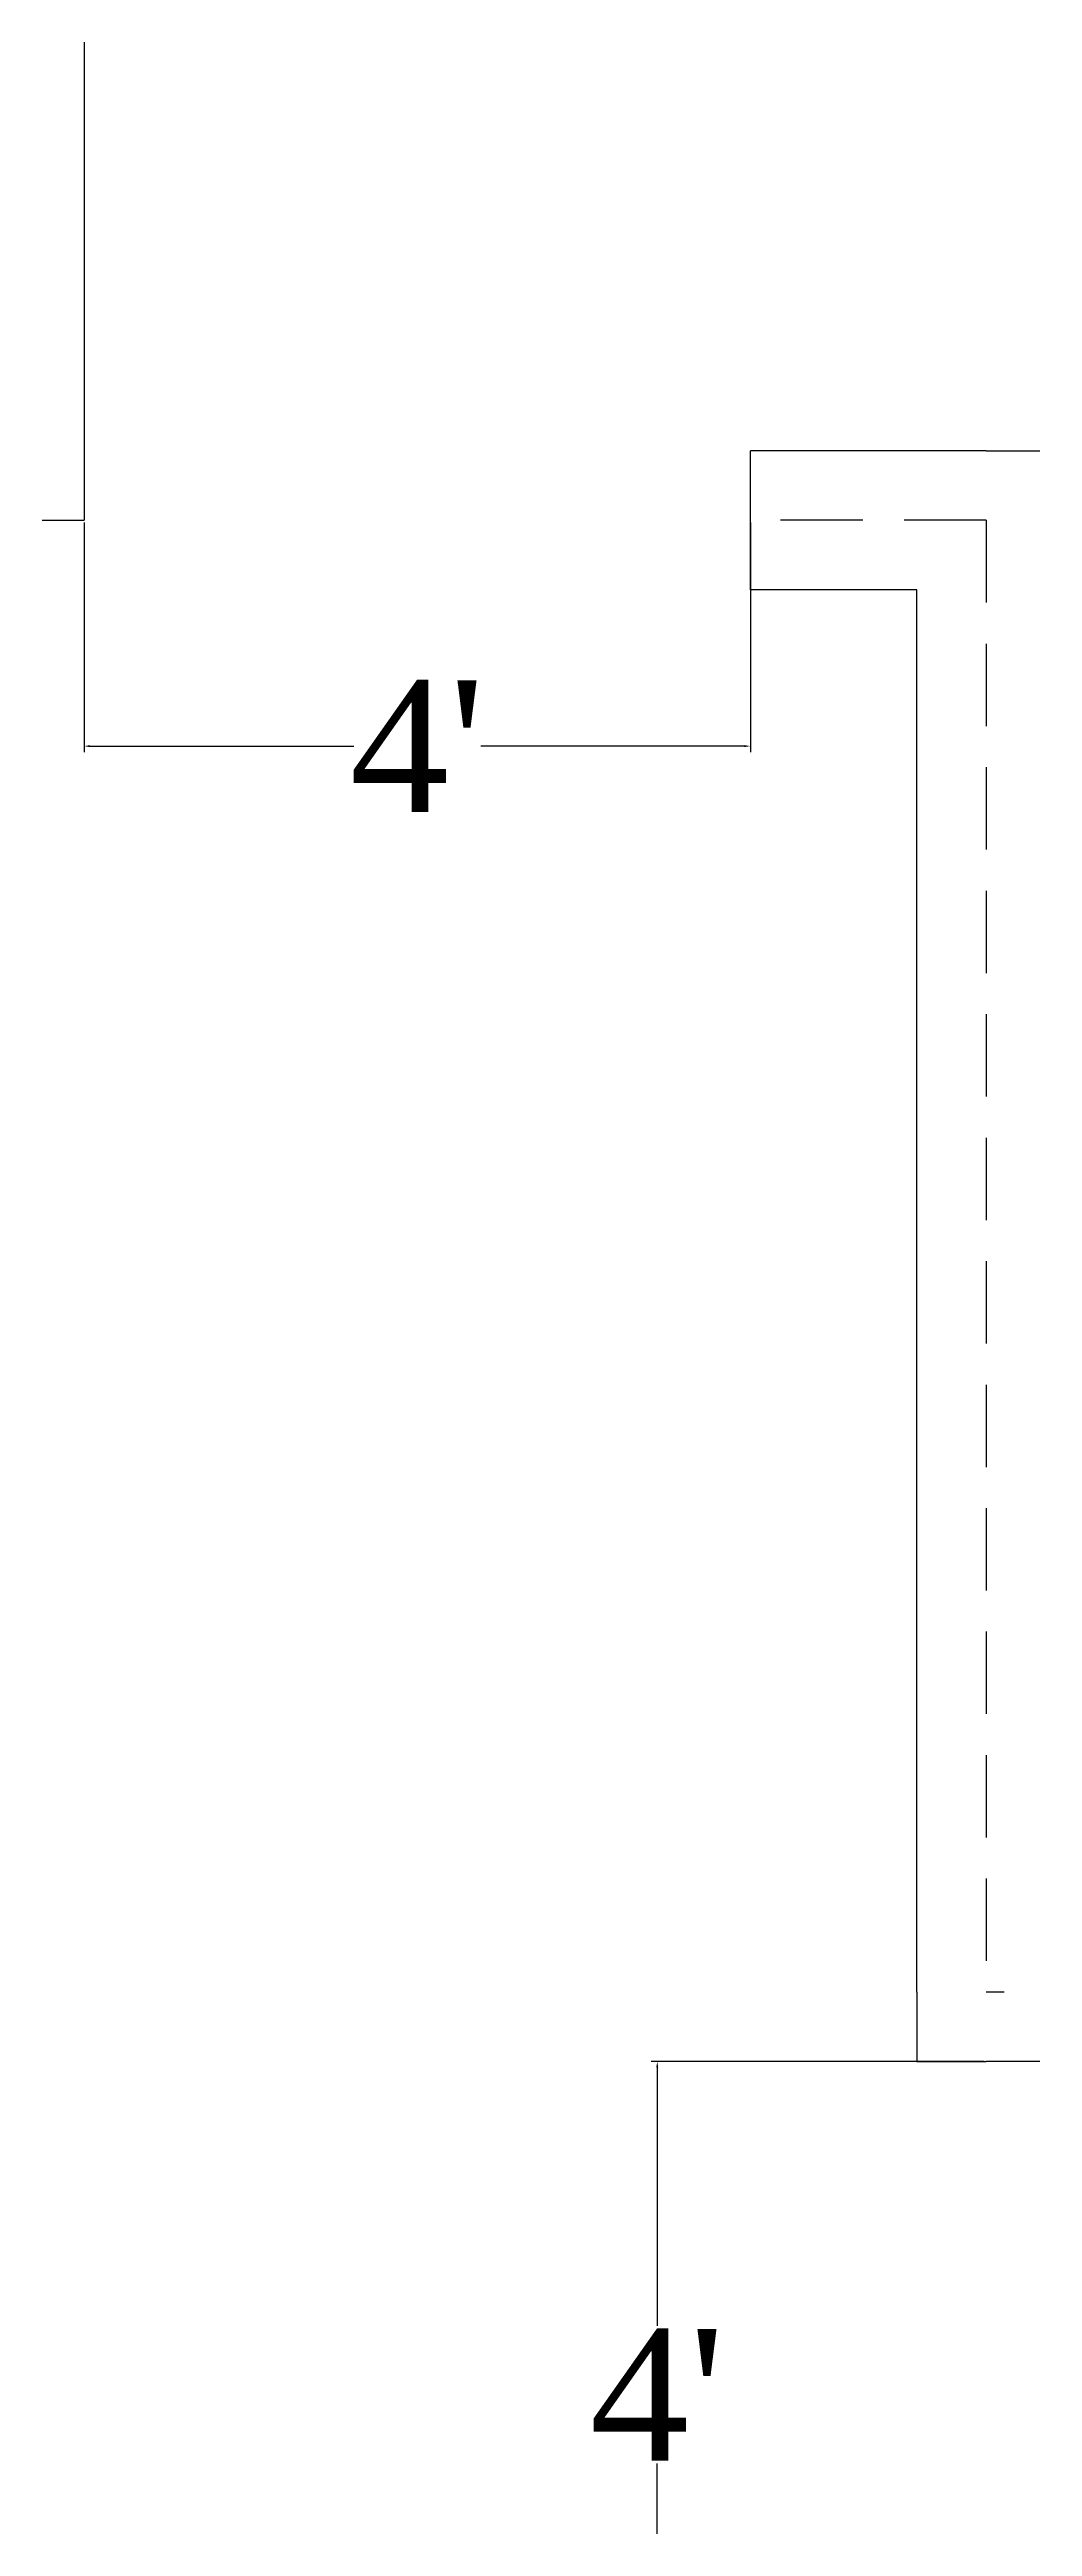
# Model space of a CAD drawing. Header units: inches. Extents: x 440 to 818, y -93 to 250.
# Drawn here: x 597.5 to 627.3, y 99.5 to 174.7 of the extents above; entities that cross this region are included whole.
import ezdxf

# ---------------------------------------------------------------- set-up
doc = ezdxf.new("R2010")
doc.units = ezdxf.units.IN
doc.header["$LTSCALE"] = 5
doc.header["$MEASUREMENT"] = 0
doc.linetypes.add('HIDDENX2', pattern=[0.75, 0.5, -0.25])
doc.layers.add('dot', color=1, linetype='Continuous')
doc.styles.get("Standard").update_dxf_attribs({"font": 'arial.ttf'})
doc.dimstyles.get("Standard").update_dxf_attribs({"dimtxt": 0.18, "dimasz": 0.18, "dimexe": 0.18, "dimexo": 0.0625, "dimgap": 0.09, "dimtad": 0, "dimtih": 1, "dimtoh": 1, "dimdec": 4, "dimzin": 0, "dimdsep": 46, "dimtxsty": 'Standard', "dimcen": 0.09, "dimadec": 0, "dimazin": 0, "dimtfac": 1, "dimtdec": 4, "dimtofl": 0, "dimtmove": 0, "dimatfit": 3, "dimfxl": 1, "dimtolj": 1, "dimtzin": 0, "dimarcsym": 0})

# ---------------------------------------------------------------- blocks, each defined once
blk = doc.blocks.new('*D40')
at = {"color": 0, "lineweight": -2, "transparency": 16777216}
for p, q in [((598.528, 160.339), (598.528, 153.364)), ((618.768, 160.339), (618.768, 153.364)), ((598.708, 153.544), (606.721, 153.544)), ((618.588, 153.544), (610.575, 153.544))]:
    blk.add_line(p, q, dxfattribs=at)
at = {"color": 0, "transparency": 16777216}
for points in [[(598.708, 153.574), (598.708, 153.514), (598.528, 153.544)], [(618.588, 153.574), (618.588, 153.514), (618.768, 153.544)]]:
    blk.add_solid(points, dxfattribs=at)
at = {"layer": 'Defpoints', "color": 0, "transparency": 16777216}
for p in [(598.528, 160.401), (618.768, 160.401), (618.768, 153.544)]:
    blk.add_point(p, dxfattribs=at)
at = {"color": 0, "transparency": 16777216, "insert": (608.648, 153.544), "char_height": 0.18, "attachment_point": 5}
blk.add_mtext("\\A1;{\\fTimes New Roman|b0|i0|c0|p18;\\H22.22222x;4'}", dxfattribs=at)
blk = doc.blocks.new('*D43')
at = {"color": 0, "lineweight": -2, "transparency": 16777216}
for p, q in [((625.874, 113.596), (615.759, 113.596)), ((615.939, 113.416), (615.939, 105.566)), ((615.939, 93.536), (615.939, 101.386)), ((625.874, 93.356), (615.759, 93.356))]:
    blk.add_line(p, q, dxfattribs=at)
at = {"color": 0, "transparency": 16777216}
for points in [[(615.909, 113.416), (615.969, 113.416), (615.939, 113.596)], [(615.909, 93.536), (615.969, 93.536), (615.939, 93.356)]]:
    blk.add_solid(points, dxfattribs=at)
at = {"layer": 'Defpoints', "color": 0, "transparency": 16777216}
for p in [(625.937, 113.596), (615.939, 93.356), (625.937, 93.356)]:
    blk.add_point(p, dxfattribs=at)
at = {"color": 0, "transparency": 16777216, "insert": (615.939, 103.476), "char_height": 0.18, "attachment_point": 5}
blk.add_mtext("\\A1;{\\fTimes New Roman|b0|i0|c0|p18;\\H22.22222x;4'}", dxfattribs=at)

msp = doc.modelspace()

# ---------------------------------------------------------------- linework, layer by layer
for p, q in [((598.52825, 236.30172), (598.52825, 160.40147)), ((625.93668, 162.50981), (618.76832, 162.50981)), ((618.76832, 160.40147), (618.76832, 162.50981)), ((625.93668, 162.50981), (628.04502, 162.50981)), ((594.31157, 160.40147), (598.52825, 160.40147)), ((618.76832, 158.29312), (618.76832, 160.40147)), ((623.82834, 158.29312), (618.76832, 158.29312)), ((623.82834, 115.70465), (623.82834, 158.29312)), ((623.82834, 115.70465), (623.82834, 158.29312)), ((623.82834, 115.70465), (623.82834, 113.59631)), ((623.82834, 113.59631), (625.93668, 113.59631)), ((669.36849, 113.59631), (625.93668, 113.59631))]:
    msp.add_line(p, q)
at = {"layer": 'dot', "linetype": 'HIDDENX2'}
for p, q in [((625.93668, 160.40147), (618.76832, 160.40147)), ((625.93668, 160.40147), (625.93668, 115.70465)), ((671.47683, 115.70465), (625.93668, 115.70465))]:
    msp.add_line(p, q, dxfattribs=at)

# ---------------------------------------------------------------- dimensions: what is measured, and where the dimension line sits
dim = msp.add_linear_dim(base=(618.76832, 153.54434), p1=(598.52825, 160.40147), p2=(618.76832, 160.40147), text="{\\fTimes New Roman|b0|i0|c0|p18;\\H22.22222x;4'}", dimstyle='Standard')
dim.commit()
dim.dimension.update_dxf_attribs({"geometry": '*D40', "text_midpoint": (608.64829, 153.54434), "dimtype": 160})
dim = msp.add_linear_dim(base=(615.93934, 93.35624), p1=(625.93668, 113.59631), p2=(625.93668, 93.35624), angle=90, text="{\\fTimes New Roman|b0|i0|c0|p18;\\H22.22222x;4'}", dimstyle='Standard')
dim.commit()
dim.dimension.update_dxf_attribs({"geometry": '*D43', "text_midpoint": (615.93934, 103.47627), "dimtype": 160})

doc.saveas('drawing.dxf')
